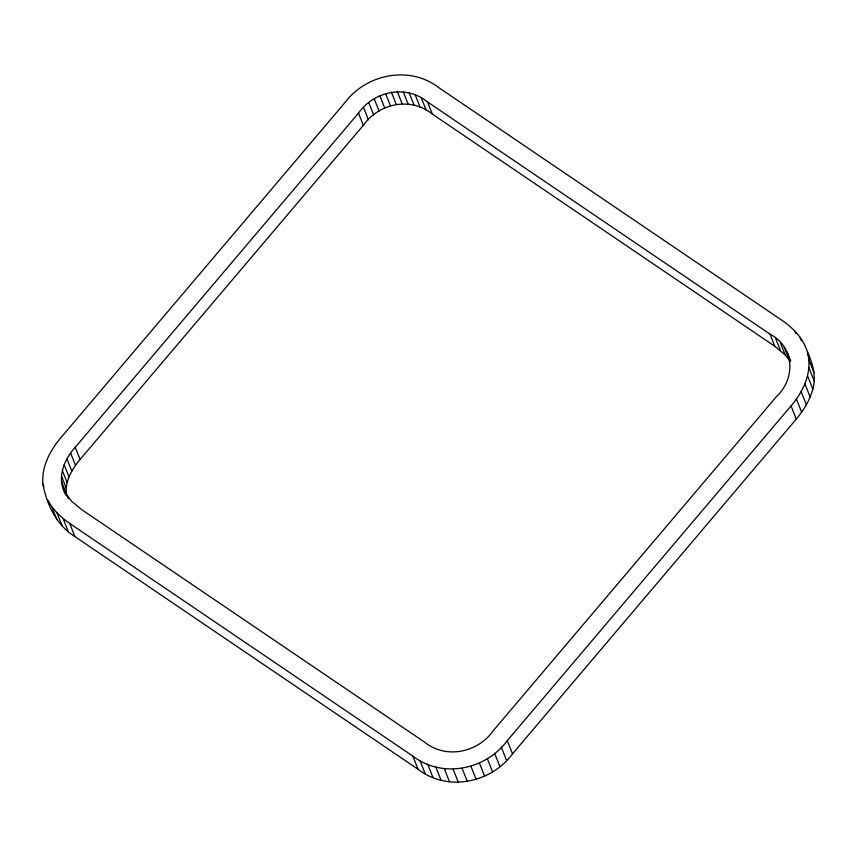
<?xml version="1.0" encoding="UTF-8"?>
<svg xmlns="http://www.w3.org/2000/svg" width="857" height="857" viewBox="0 0 857 857"><rect width="100%" height="100%" fill="white"/><g stroke="black" fill="none" stroke-linecap="round" stroke-linejoin="round"><path stroke-width="1.29" d="M65.968 495.217C56.241 479.267 63.589 459.888 75.245 447.268L358.483 113.124C373.877 91.078 406.111 84.34 427.472 101.887L769.972 334.101C794.6 347.031 795.907 378.28 776.506 396.545L493.268 730.689C477.874 752.735 445.64 759.463 424.279 741.926L81.779 509.701L71.356 501.056L64.511 491.564M66.814 496.064C63.964 482.491 71.709 469.465 80.097 459.438L363.336 125.304C378.719 103.247 410.953 96.52 432.324 114.067L774.814 346.282L785.237 354.927L790.315 361.504M47.51 499.685C52.62 509.422 60.676 517.232 69.674 523.413L412.785 756.045C442.073 778.831 485.855 769.832 507.269 740.662L791.032 405.918C803.684 391.274 812.982 371.113 807.219 351.595M812.811 389.078C817.342 373.47 810.443 358.151 804.241 344.128C799.131 334.38 791.075 326.571 782.077 320.4L438.966 87.757C409.678 64.971 365.896 73.981 344.482 103.151L60.729 437.895C49.856 450.718 41.34 467.011 42.946 484.28C46.792 504.784 56.648 525.298 74.923 536.6L418.034 769.243C447.322 792.029 491.104 783.019 512.518 753.849L796.271 419.105C803.662 410.289 809.822 400.262 812.811 389.078L807.562 375.88M807.69 354.37L809.49 357.315M800.042 337.262L801.477 340.85M808.804 359.533L814.054 372.72M794.814 331.016L795.767 333.405M808.901 367.707L814.15 380.904M804.916 383.872L810.165 397.059M787.24 352.248L790.711 360.947M784.284 347.396L789.126 359.565M801.145 391.574L806.394 404.772M780.395 342.757L785.237 354.927M775.606 338.322L780.459 350.492M796.399 399.019L801.649 412.206M769.972 334.101L774.814 346.282M791.032 405.918L796.271 419.105M427.472 101.887L432.324 114.067M421.419 98.169L426.261 110.349M415.345 95.245L420.198 107.425M409.303 93.156L414.145 105.336M403.283 91.913L408.125 104.093M397.294 91.549L402.137 103.718M391.37 92.063L396.213 104.233M385.532 93.467L390.374 105.636M379.822 95.738L384.664 107.918M374.252 98.866L379.105 111.046M368.842 102.819L373.684 114.999M363.582 107.596L368.424 119.766M358.483 113.124L363.336 125.304M507.269 740.662L512.518 753.849M501.302 747.154L506.551 760.341M494.575 753.249L499.824 766.437M487.29 758.574L492.539 771.761M479.406 763.009L484.655 776.196M470.964 766.372L476.213 779.559M462.137 768.493L467.386 781.68M453.16 769.265L458.409 782.462M444.322 768.718L449.561 781.916M435.785 766.961L441.034 780.149M427.654 764.144L432.903 777.342M419.898 760.416L425.147 773.603M412.785 756.045L418.034 769.243M75.245 447.268L80.097 459.438M70.66 453.139L75.512 465.319M66.953 458.966L71.795 471.136M64.157 464.698L68.999 476.867M62.282 470.332L67.135 482.502M61.383 475.86L66.225 488.04M61.447 481.27L66.289 493.439M67.467 496.417L68.442 498.849M69.674 523.413L74.923 536.6M63.054 518.474L68.303 531.661M56.937 512.797L62.186 525.984M42.946 484.28L43.911 486.68M51.709 506.551L56.958 519.738M49.106 501.998L49.781 505.405"/></g></svg>
